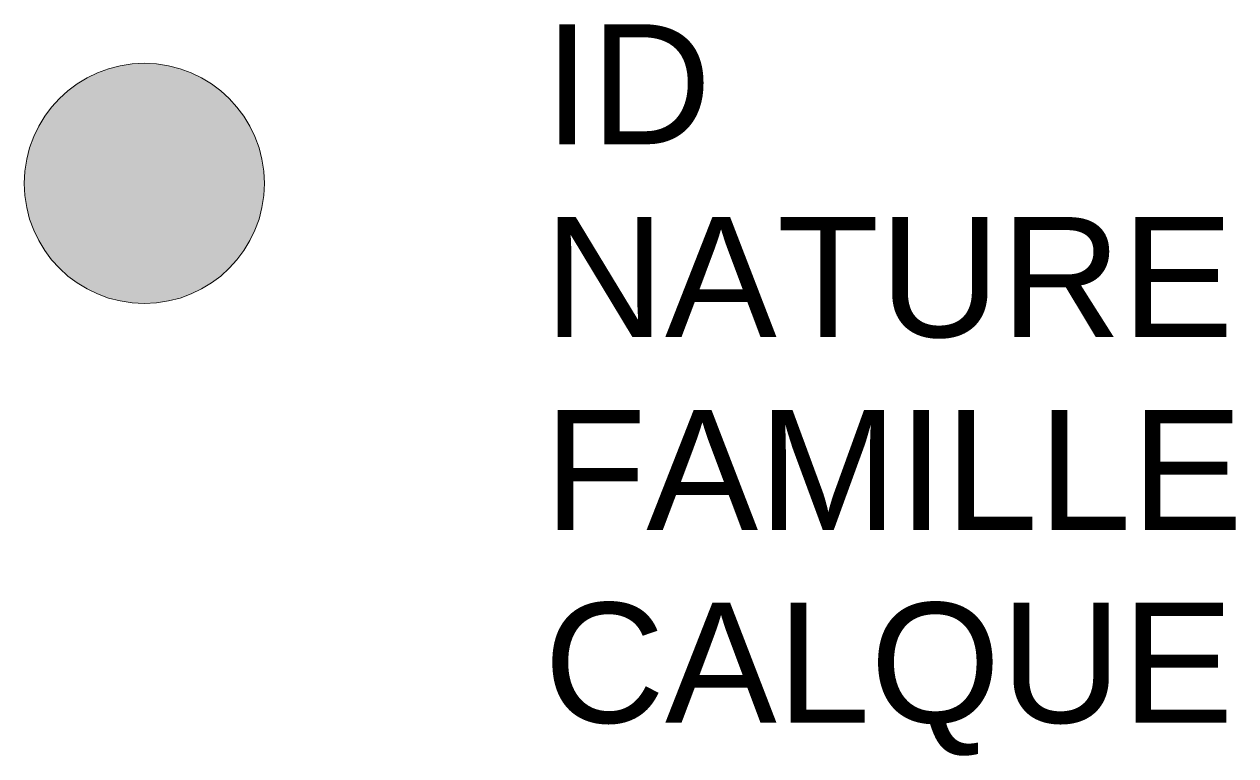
# Model space of a CAD drawing. Header units: metres. Extents: x 3268.85 to 3270.87, y 1869.3 to 1870.52.
import ezdxf

# ---------------------------------------------------------------- set-up
doc = ezdxf.new("R2010")
doc.units = ezdxf.units.M
doc.linetypes.add('Socle_Continu', pattern=[2.5, 2.5, 0])
doc.layers.add('CHAUF_SCT', color=6, linetype='Socle_Continu', lineweight=13)
doc.styles.get("Standard").update_dxf_attribs({"font": 'arial.ttf'})

msp = doc.modelspace()

# ---------------------------------------------------------------- hatches: boundary and pattern name
at = {"layer": 'CHAUF_SCT', "linetype": 'Socle_Continu'}
h = msp.add_hatch(color=256, dxfattribs=at)
edge = h.paths.add_edge_path()
edge.add_ellipse((3269.0492, 1870.2534), major_axis=(-0.1414, 0.1414), ratio=1, start_angle=-45, end_angle=135, ccw=False)
edge.add_ellipse((3269.0492, 1870.2534), major_axis=(-0.1414, 0.1414), ratio=1, start_angle=135, end_angle=315, ccw=False)

# ---------------------------------------------------------------- linework, layer by layer
msp.add_circle((3269.0492, 1870.2534), 0.2, dxfattribs=at)

# ---------------------------------------------------------------- texts
at = {"layer": 'CHAUF_SCT', "linetype": 'Socle_Continu', "flags": 9}
for tag, p, s in [('ID', (3269.7145, 1870.3186), 'EP_0369'), ('NATURE', (3269.7145, 1869.9973), 'Soudure'), ('FAMILLE', (3269.7145, 1869.676), 'Chauffage'), ('CALQUE', (3269.7145, 1869.3547), 'CHAUF_SCT')]:
    msp.add_attdef(tag, p, s, height=0.2, dxfattribs=at)

doc.saveas('drawing.dxf')
